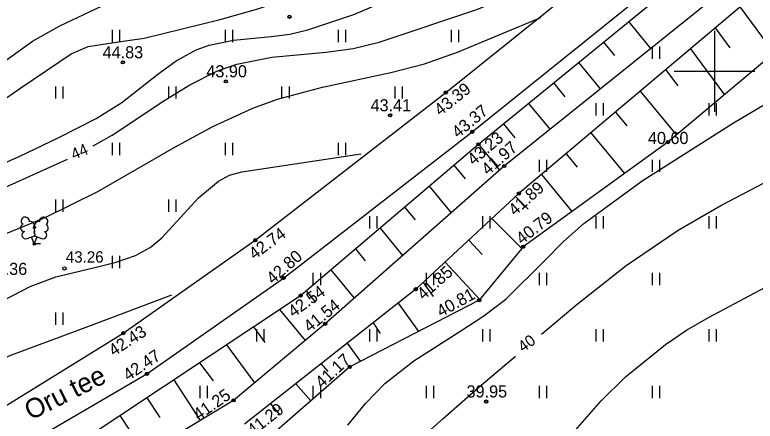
# Model space of a CAD drawing. Extents: x 643243 to 644029, y 6457933 to 6458373.
# Drawn here: x 643606.69 to 643652.52, y 6458128.34 to 6458153.5 of the extents above; entities that cross this region are included whole.
import ezdxf

# ---------------------------------------------------------------- set-up
doc = ezdxf.new("R2010")
doc.units = 0
for name, color, linetype in [('HALJASTUS', 7, 'Continuous'), ('HORISONTAAL', 7, 'Continuous'), ('KORGUS-EH2000', 7, 'Continuous'), ('MOOTKORG_MUU', 7, 'Continuous'), ('MOOTMPUNKT', 7, 'Continuous'), ('PUU', 7, 'Continuous'), ('RELJEEF', 7, 'Continuous'), ('TEE', 7, 'Continuous'), ('VORK', 7, 'Continuous')]:
    doc.layers.add(name, color=color, linetype=linetype)

msp = doc.modelspace()

# ---------------------------------------------------------------- linework, layer by layer
at = {"layer": 'HALJASTUS'}
for p, q in [((643612.708, 6458152.569), (643612.708, 6458151.808)), ((643613.163, 6458152.569), (643613.163, 6458151.808)), ((643619.708, 6458152.569), (643619.708, 6458151.808)), ((643620.163, 6458152.569), (643620.163, 6458151.808)), ((643626.708, 6458152.569), (643626.708, 6458151.808)), ((643627.163, 6458152.569), (643627.163, 6458151.808)), ((643633.708, 6458152.569), (643633.708, 6458151.808)), ((643634.163, 6458152.569), (643634.163, 6458151.808)), ((643646.147, 6458151.528), (643646.147, 6458150.767)), ((643646.602, 6458151.528), (643646.602, 6458150.767)), ((643609.208, 6458149.069), (643609.208, 6458148.308)), ((643609.663, 6458149.069), (643609.663, 6458148.308)), ((643616.208, 6458149.069), (643616.208, 6458148.308)), ((643616.663, 6458149.069), (643616.663, 6458148.308)), ((643623.208, 6458149.069), (643623.208, 6458148.308)), ((643623.663, 6458149.069), (643623.663, 6458148.308)), ((643630.208, 6458149.069), (643630.208, 6458148.308)), ((643630.663, 6458149.069), (643630.663, 6458148.308)), ((643642.647, 6458148.028), (643642.647, 6458147.267)), ((643643.102, 6458148.028), (643643.102, 6458147.267)), ((643649.647, 6458148.028), (643649.647, 6458147.267)), ((643650.102, 6458148.028), (643650.102, 6458147.267)), ((643612.708, 6458145.569), (643612.708, 6458144.808)), ((643613.163, 6458145.569), (643613.163, 6458144.808)), ((643619.708, 6458145.569), (643619.708, 6458144.808)), ((643620.163, 6458145.569), (643620.163, 6458144.808)), ((643626.708, 6458145.569), (643626.708, 6458144.808)), ((643627.163, 6458145.569), (643627.163, 6458144.808)), ((643639.147, 6458144.528), (643639.147, 6458143.767)), ((643639.602, 6458144.528), (643639.602, 6458143.767)), ((643646.147, 6458144.528), (643646.147, 6458143.767)), ((643646.602, 6458144.528), (643646.602, 6458143.767)), ((643609.208, 6458142.069), (643609.208, 6458141.308)), ((643609.663, 6458142.069), (643609.663, 6458141.308)), ((643616.208, 6458142.069), (643616.208, 6458141.308)), ((643616.663, 6458142.069), (643616.663, 6458141.308)), ((643628.647, 6458141.028), (643628.647, 6458140.267)), ((643629.102, 6458141.028), (643629.102, 6458140.267)), ((643635.647, 6458141.028), (643635.647, 6458140.267)), ((643636.102, 6458141.028), (643636.102, 6458140.267)), ((643642.647, 6458141.028), (643642.647, 6458140.267)), ((643643.102, 6458141.028), (643643.102, 6458140.267)), ((643649.647, 6458141.028), (643649.647, 6458140.267)), ((643650.102, 6458141.028), (643650.102, 6458140.267)), ((643612.708, 6458138.569), (643612.708, 6458137.808)), ((643613.163, 6458138.569), (643613.163, 6458137.808)), ((643625.147, 6458137.528), (643625.147, 6458136.767)), ((643625.602, 6458137.528), (643625.602, 6458136.767)), ((643632.147, 6458137.528), (643632.147, 6458136.767)), ((643632.602, 6458137.528), (643632.602, 6458136.767)), ((643639.147, 6458137.528), (643639.147, 6458136.767)), ((643639.602, 6458137.528), (643639.602, 6458136.767)), ((643646.147, 6458137.528), (643646.147, 6458136.767)), ((643646.602, 6458137.528), (643646.602, 6458136.767)), ((643609.208, 6458135.069), (643609.208, 6458134.308)), ((643609.663, 6458135.069), (643609.663, 6458134.308)), ((643621.647, 6458134.028), (643621.647, 6458133.267)), ((643622.102, 6458134.028), (643622.102, 6458133.267)), ((643628.647, 6458134.028), (643628.647, 6458133.267)), ((643629.102, 6458134.028), (643629.102, 6458133.267)), ((643635.647, 6458134.028), (643635.647, 6458133.267)), ((643636.102, 6458134.028), (643636.102, 6458133.267)), ((643642.647, 6458134.028), (643642.647, 6458133.267)), ((643643.102, 6458134.028), (643643.102, 6458133.267)), ((643649.647, 6458134.028), (643649.647, 6458133.267)), ((643650.102, 6458134.028), (643650.102, 6458133.267)), ((643618.147, 6458130.528), (643618.147, 6458129.767)), ((643618.602, 6458130.528), (643618.602, 6458129.767)), ((643625.147, 6458130.528), (643625.147, 6458129.767)), ((643625.602, 6458130.528), (643625.602, 6458129.767)), ((643632.147, 6458130.528), (643632.147, 6458129.767)), ((643632.602, 6458130.528), (643632.602, 6458129.767)), ((643639.147, 6458130.528), (643639.147, 6458129.767)), ((643639.602, 6458130.528), (643639.602, 6458129.767)), ((643646.147, 6458130.528), (643646.147, 6458129.767)), ((643646.602, 6458130.528), (643646.602, 6458129.767))]:
    msp.add_line(p, q, dxfattribs=at)
at = {"layer": 'HORISONTAAL'}
for points in [[(643588.855, 6458139.514), (643591.023, 6458140.565), (643593.192, 6458141.615), (643595.51, 6458142.916), (643598.785, 6458145.217), (643602.007, 6458147.604), (643604.869, 6458149.777), (643607.786, 6458151.871), (643609.475, 6458152.817), (643612.107, 6458154.05), (643614.717, 6458155.321), (643617.129, 6458156.683), (643619.544, 6458158.041), (643622.617, 6458159.57), (643627.319, 6458161.686), (643629.655, 6458162.778), (643631.946, 6458163.965), (643633.098, 6458164.664), (643634.198, 6458165.441), (643639.694, 6458169.722), (643645.159, 6458174.028), (643648.551, 6458176.388), (643653.782, 6458179.749)], [(643589.56, 6458138.276), (643592.497, 6458139.668), (643595.433, 6458141.06), (643597.682, 6458142.316), (643600.85, 6458144.559), (643603.989, 6458146.852), (643607.066, 6458148.977), (643610.177, 6458151.073), (643611.224, 6458151.528), (643612.959, 6458151.794), (643614.706, 6458152.046), (643619.406, 6458153.216), (643621.741, 6458153.87), (643624.052, 6458154.641), (643626.3, 6458155.612), (643629.484, 6458157.419), (643632.523, 6458159.477), (643637.141, 6458162.935), (643641.768, 6458166.357), (643646.743, 6458169.651), (643651.738, 6458172.926), (643657.473, 6458176.914)], [(643639.29, 6458133.716), (643641.49, 6458135.58), (643644.539, 6458137.971), (643647.743, 6458140.156), (643650.394, 6458141.693), (643654.459, 6458143.823), (643658.502, 6458145.991), (643664.499, 6458149.445), (643670.479, 6458152.926), (643676.4, 6458156.596), (643682.294, 6458160.304), (643683.572, 6458160.953), (643685.984, 6458161.774), (643689.676, 6458162.845), (643691.389, 6458163.589), (643692.179, 6458164.07), (643692.912, 6458164.645), (643697.83, 6458169.042), (643702.747, 6458173.439)], [(643599.429, 6458141.388), (643606.996, 6458144.739), (643609.379, 6458145.883), (643611.736, 6458147.075), (643613.317, 6458148.069), (643615.539, 6458149.817), (643616.682, 6458150.638), (643617.907, 6458151.32), (643618.727, 6458151.626), (643620.229, 6458151.928), (643622.554, 6458152.145), (643623.706, 6458152.297), (643624.824, 6458152.57), (643627.685, 6458153.524), (643629.071, 6458154.111), (643630.384, 6458154.851), (643633.552, 6458157.133), (643636.693, 6458159.42), (643642.202, 6458163.119), (643647.742, 6458166.772), (643651.321, 6458168.895), (643656.845, 6458171.824)], [(643611.545, 6458145.394), (643612.717, 6458146.049), (643615.906, 6458148.166), (643617.531, 6458149.168), (643619.233, 6458150.026), (643620.427, 6458150.446), (643622.607, 6458150.868), (643625.969, 6458151.186), (643627.633, 6458151.413), (643629.25, 6458151.813), (643635.296, 6458153.834), (643638.241, 6458155.033), (643641.053, 6458156.495), (643645.028, 6458158.868), (643649.003, 6458161.241)], [(643575.227, 6458129.488), (643577.034, 6458129.488), (643578.841, 6458129.488), (643580.368, 6458129.557), (643582.637, 6458129.923), (643584.848, 6458130.615), (643587.786, 6458131.89), (643592.051, 6458133.97), (643596.338, 6458135.969), (643602.458, 6458138.454), (643608.574, 6458140.951), (643611.825, 6458142.554), (643616.556, 6458145.276), (643618.948, 6458146.58), (643621.414, 6458147.725), (643622.955, 6458148.282), (643625.734, 6458149.018), (643629.97, 6458149.925), (643632.057, 6458150.469), (643634.086, 6458151.183), (643636.667, 6458152.255), (643639.249, 6458153.327)], [(643627.302, 6458128.097), (643628.398, 6458129.437), (643629.595, 6458130.677), (643631.387, 6458132.082), (643634.288, 6458133.93), (643635.725, 6458134.869), (643637.084, 6458135.898), (643639.471, 6458138.257), (643640.647, 6458139.467), (643641.911, 6458140.581), (643645.526, 6458143.213), (643651.169, 6458146.816), (643656.932, 6458150.208)], [(643576.922, 6458131.057), (643577.681, 6458131.057), (643578.441, 6458131.057), (643579.671, 6458131.124), (643581.789, 6458131.525), (643583.35, 6458132.014), (643585.646, 6458132.953), (643587.889, 6458134.017), (643591.2, 6458135.796), (643594.489, 6458137.559), (643602.491, 6458141.201), (643609.957, 6458144.566)], [(643579.233, 6458128.199), (643583.438, 6458128.673), (643587.632, 6458129.251), (643591.844, 6458130.036), (643595.986, 6458131.177), (643598.517, 6458132.139), (643600.984, 6458133.243), (643604.318, 6458134.957), (643607.636, 6458136.686), (643609.227, 6458137.274), (643611.73, 6458137.874), (643612.973, 6458138.188), (643614.171, 6458138.597), (643615.071, 6458139.101), (643615.786, 6458139.692), (643618.071, 6458142.173), (643619.297, 6458143.206), (643619.981, 6458143.561), (643620.733, 6458143.766), (643624.436, 6458144.329), (643628.138, 6458144.892)], [(643625.556, 6458097.152), (643626.166, 6458098.584), (643626.776, 6458100.016), (643628.45, 6458103.366), (643630.237, 6458106.659), (643631.851, 6458110.05), (643634.114, 6458115.213), (643636.523, 6458120.34), (643637.713, 6458122.505), (643638.859, 6458124.358), (643641.1, 6458127.453), (643642.979, 6458129.604), (643644.498, 6458131.094), (643646.956, 6458133.091), (643648.266, 6458133.968), (643649.628, 6458134.753), (643655.37, 6458137.802), (643661.111, 6458140.85)], [(643561.543, 6458119.101), (643563.903, 6458121.546), (643565.147, 6458122.725), (643566.511, 6458123.793), (643567.597, 6458124.391), (643568.764, 6458124.759), (643569.866, 6458124.931), (643571.543, 6458124.969), (643573.189, 6458124.759), (643575.068, 6458124.135), (643576.97, 6458123.525), (643579.53, 6458123.149), (643582.092, 6458123.069), (643583.449, 6458123.198), (643584.801, 6458123.471), (643590.081, 6458125.001), (643592.653, 6458125.897), (643595.193, 6458126.913), (643598.03, 6458128.266), (643602.191, 6458130.468), (643604.295, 6458131.507), (643606.456, 6458132.419), (643611.437, 6458134.292), (643616.418, 6458136.165)], [(643630.871, 6458126.428), (643633.195, 6458128.514), (643635.564, 6458130.561), (643637.689, 6458132.36)]]:
    msp.add_lwpolyline(points, dxfattribs=at)
at = {"layer": 'KORGUS-EH2000'}
for centre in [(643623.694, 6458153.378), (643613.385, 6458150.553), (643619.753, 6458149.377), (643633.366, 6458148.682), (643629.918, 6458147.274), (643635.001, 6458146.258), (643635.391, 6458145.48), (643636.979, 6458144.137), (643637.889, 6458142.43), (643621.576, 6458139.543), (643638.15, 6458139.141), (643609.765, 6458137.797), (643623.324, 6458137.202), (643631.51, 6458136.505), (643624.383, 6458136.117), (643635.436, 6458135.824), (643625.903, 6458134.369), (643613.408, 6458133.787), (643627.42, 6458131.697), (643614.869, 6458131.276), (643620.226, 6458129.629), (643635.871, 6458129.555)]:
    msp.add_circle(centre, 0.1, dxfattribs=at)
at = {"layer": 'MOOTKORG_MUU'}
msp.add_circle((643647.114, 6458145.617), 0.1, dxfattribs=at)
at = {"layer": 'MOOTMPUNKT'}
for centre in [(643623.694, 6458153.378), (643613.385, 6458150.553), (643619.753, 6458149.377), (643633.366, 6458148.682), (643629.918, 6458147.274), (643635.001, 6458146.258), (643635.391, 6458145.48), (643647.114, 6458145.617), (643636.979, 6458144.137), (643637.889, 6458142.43), (643621.576, 6458139.543), (643607.898, 6458139.309), (643638.15, 6458139.141), (643623.324, 6458137.202), (643631.51, 6458136.505), (643624.383, 6458136.117), (643635.436, 6458135.824), (643625.903, 6458134.369), (643613.408, 6458133.787), (643627.42, 6458131.697), (643614.869, 6458131.276), (643620.226, 6458129.629), (643635.871, 6458129.555)]:
    msp.add_circle(centre, 0.075, dxfattribs=at)
at = {"layer": 'PUU'}
for p, q in [((643607.458, 6458139.644), (643607.903, 6458139.819)), ((643607.898, 6458139.309), (643607.723, 6458139.749)), ((643607.898, 6458139.309), (643608.078, 6458139.749)), ((643607.903, 6458139.819), (643608.343, 6458139.639)), ((643608.278, 6458139.309), (643607.898, 6458139.309))]:
    msp.add_line(p, q, dxfattribs=at)
msp.add_lwpolyline([(643607.903, 6458140.314), (643607.883, 6458140.239), (643607.883, 6458140.219), (643607.893, 6458140.189), (643607.913, 6458140.154), (643607.918, 6458140.134), (643607.903, 6458140.099), (643607.878, 6458140.049), (643607.873, 6458140.024), (643607.878, 6458140.009), (643607.888, 6458139.979), (643607.923, 6458139.919), (643607.928, 6458139.899), (643607.923, 6458139.879), (643607.908, 6458139.844), (643607.903, 6458139.819)], dxfattribs=at)
for centre, radius, start, end in [((643607.341, 6458140.723), 0.256, 111.5027, 232.5173), ((643607.341, 6458140.723), 0.256, 350.4856, 111.5002), ((643608.477, 6458140.714), 0.256, 67.6168, 188.6314), ((643608.477, 6458140.714), 0.256, 306.5997, 67.6143), ((643607.267, 6458140.312), 0.224, 111.4304, 274.4987), ((643607.676, 6458140.473), 0.224, 308.5041, 111.5725), ((643608.139, 6458140.468), 0.225, 67.7016, 230.5126), ((643608.544, 6458140.302), 0.224, 264.6183, 67.6866), ((643607.372, 6458139.867), 0.237, 111.5014, 291.5004), ((643607.902, 6458140.076), 0.237, 66.7655, 111.5015), ((643608.433, 6458139.859), 0.237, 247.6166, 67.6155)]:
    msp.add_arc(centre, radius, start, end, dxfattribs=at)
at = {"layer": 'RELJEEF'}
for p, q in [((643651.568, 6458153.985), (643653.681, 6458151.112)), ((643644.678, 6458153.078), (643646.041, 6458151.419)), ((643650.037, 6458152.691), (643650.942, 6458151.461)), ((643643.128, 6458151.81), (643643.816, 6458150.976)), ((643648.506, 6458151.398), (643650.607, 6458148.54)), ((643641.58, 6458150.543), (643642.925, 6458148.915)), ((643646.974, 6458150.104), (643647.719, 6458149.091)), ((643640.032, 6458149.277), (643640.732, 6458148.429)), ((643645.394, 6458148.769), (643647.637, 6458146.055)), ((643638.484, 6458148.01), (643639.806, 6458146.409)), ((643643.866, 6458147.479), (643644.581, 6458146.614)), ((643636.936, 6458146.744), (643637.648, 6458145.882)), ((643642.338, 6458146.188), (643644.419, 6458143.67)), ((643635.39, 6458145.479), (643636.698, 6458143.889)), ((643640.81, 6458144.897), (643641.498, 6458144.066)), ((643633.866, 6458144.183), (643634.559, 6458143.34)), ((643639.282, 6458143.607), (643641.17, 6458141.323)), ((643632.342, 6458142.887), (643633.696, 6458141.242)), ((643637.684, 6458142.239), (643638.463, 6458141.464)), ((643630.819, 6458141.591), (643631.47, 6458140.799)), ((643636.217, 6458140.877), (643638.065, 6458139.038)), ((643629.295, 6458140.295), (643630.694, 6458138.594)), ((643634.788, 6458139.55), (643635.615, 6458138.656)), ((643627.772, 6458138.999), (643628.38, 6458138.259)), ((643633.323, 6458138.189), (643635.471, 6458135.867)), ((643626.248, 6458137.703), (643627.692, 6458135.946)), ((643631.966, 6458136.929), (643632.586, 6458136.054)), ((643624.724, 6458136.407), (643625.289, 6458135.72)), ((643630.425, 6458135.65), (643631.668, 6458133.884)), ((643623.084, 6458135.254), (643624.662, 6458133.333)), ((643628.869, 6458134.424), (643629.307, 6458133.764)), ((643621.458, 6458134.173), (643622.168, 6458133.22)), ((643619.789, 6458133.064), (643621.535, 6458130.722)), ((643627.266, 6458133.161), (643628.095, 6458132.044)), ((643618.121, 6458131.955), (643618.961, 6458130.829)), ((643625.655, 6458131.892), (643626.072, 6458131.417)), ((643616.527, 6458130.896), (643618.174, 6458128.388)), ((643624.082, 6458130.653), (643625.01, 6458129.593)), ((643614.862, 6458129.789), (643615.661, 6458128.572)), ((643622.509, 6458129.414), (643623.062, 6458128.782)), ((643613.196, 6458128.682), (643614.749, 6458126.316))]:
    msp.add_line(p, q, dxfattribs=at)
for points in [[(643696.819, 6458190.291), (643690.238, 6458184.46), (643686.184, 6458177.675), (643672.13, 6458168.381), (643654.023, 6458156.058), (643637.889, 6458142.43), (643631.51, 6458136.505), (643620.904, 6458128.149)], [(643700.376, 6458183.91), (643690.601, 6458173.957), (643681.769, 6458166.915), (643672.992, 6458161.902), (643660.873, 6458153.101), (643654.625, 6458151.902), (643647.114, 6458145.617), (643638.15, 6458139.141), (643635.436, 6458135.824), (643627.42, 6458131.697), (643622.091, 6458127.043)], [(643422.616, 6458035.008), (643433.305, 6458041.659), (643435.823, 6458045.277), (643441.323, 6458049.235), (643444.98, 6458053.334), (643454.802, 6458061.191), (643466.096, 6458068.956), (643476.394, 6458075.05), (643485.516, 6458079.069), (643498.269, 6458084.664), (643514.564, 6458089.957), (643529.349, 6458095.075), (643545.351, 6458099.635), (643564.975, 6458106.25), (643577.836, 6458111.969), (643589.632, 6458117.549), (643607.548, 6458124.928), (643624.383, 6458136.117), (643635.391, 6458145.48), (643651.81, 6458158.912), (643668.203, 6458169.617)], [(643669.555, 6458168.08), (643653.124, 6458157.111), (643636.979, 6458144.137), (643625.903, 6458134.369), (643620.226, 6458129.629), (643611.819, 6458124.543), (643608.257, 6458122.563), (643597.234, 6458116.968), (643591.909, 6458116.282), (643590.658, 6458116.366), (643589.099, 6458115.004), (643578.504, 6458109.828), (643566.59, 6458104.314), (643546.216, 6458098.12)]]:
    msp.add_lwpolyline(points, dxfattribs=at)
at = {"layer": 'TEE'}
for points in [[(643553.746, 6458105.881), (643564.077, 6458109.086), (643576.741, 6458114.781), (643588.296, 6458120.552), (643605.212, 6458128.729), (643613.408, 6458133.787), (643621.576, 6458139.543), (643633.366, 6458148.682), (643649.72, 6458161.838), (643665.579, 6458173.436), (643684.256, 6458186.451), (643699.714, 6458197.779), (643715.846, 6458211.674), (643730.154, 6458225.834), (643744.868, 6458240.89), (643760.166, 6458256.18), (643767.493, 6458263.746)], [(643545.144, 6458100.047), (643564.808, 6458106.793), (643577.675, 6458112.48), (643589.306, 6458118.193), (643606.377, 6458126.321), (643614.869, 6458131.276), (643623.324, 6458137.202), (643635.001, 6458146.258), (643651.286, 6458159.356), (643667.181, 6458171.271), (643685.626, 6458184.145), (643691.069, 6458187.91), (643701.38, 6458195.862), (643708.385, 6458201.676), (643717.633, 6458209.821), (643721.895, 6458213.81), (643732.182, 6458223.84), (643746.602, 6458238.944), (643761.944, 6458254.297), (643769.456, 6458261.915)]]:
    msp.add_lwpolyline(points, dxfattribs=at)
at = {"layer": 'VORK'}
for p, q in [((643650, 6458152.5), (643650, 6458147.5)), ((643647.5, 6458150), (643652.5, 6458150))]:
    msp.add_line(p, q, dxfattribs=at)

# ---------------------------------------------------------------- texts
at = {"layer": 'HORISONTAAL'}
for s, rotation, p in [('44', 23.0396, (643610.344, 6458144.503)), ('40', 36.2725, (643638.154, 6458132.574))]:
    msp.add_text(s, height=0.7, rotation=rotation, dxfattribs=at).set_placement(p)
at = {"layer": 'KORGUS-EH2000'}
for s, height, p in [('44.83', 0.75, (643612.127, 6458150.803)), ('43.90', 0.75, (643618.548, 6458149.627)), ('43.41', 0.75, (643628.711, 6458147.524)), ('43.26', 0.7, (643609.847, 6458138.158)), ('43.36', 0.75, (643604.95, 6458137.393)), ('39.95', 0.75, (643634.652, 6458129.805))]:
    msp.add_text(s, height=height, dxfattribs=at).set_placement(p)
for s, rotation, p in [('43.39', 38.528, (643633.024, 6458147.205)), ('43.37', 39.358, (643634.12, 6458145.825)), ('43.23', 40.3651, (643635.087, 6458144.133)), ('41.97', 40.8608, (643635.971, 6458143.525)), ('41.89', 41.6989, (643637.648, 6458141.01)), ('40.79', 37.901, (643638.074, 6458139.242)), ('42.74', 36.1072, (643621.522, 6458138.309)), ('42.80', 41.3393, (643622.669, 6458136.778)), ('41.85', 41.5322, (643631.989, 6458135.802)), ('42.54', 35.6658, (643623.94, 6458134.732)), ('40.81', 28.8261, (643633.064, 6458134.759)), ('41.54', 38.7774, (643624.939, 6458133.805)), ('42.43', 33.0901, (643612.814, 6458132.325)), ('42.47', 33.9546, (643613.714, 6458130.806)), ('41.17', 42.7685, (643625.706, 6458130.335)), ('41.25', 34.6245, (643618.061, 6458128.353)), ('41.29', 38.2998, (643621.44, 6458127.381))]:
    msp.add_text(s, height=0.75, rotation=rotation, dxfattribs=at).set_placement(p)
at = {"layer": 'MOOTKORG_MUU'}
msp.add_text('40.60', height=0.75, dxfattribs=at).set_placement((643645.877, 6458145.497))
at = {"layer": 'TEE'}
msp.add_text('Oru tee', height=1.2, rotation=26.6765, dxfattribs=at).set_placement((643607.673, 6458128.372))

doc.saveas('drawing.dxf')
